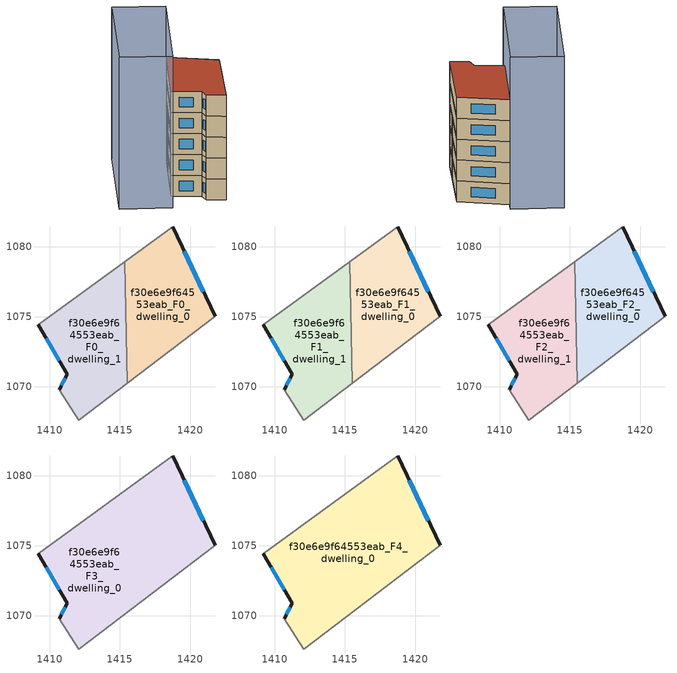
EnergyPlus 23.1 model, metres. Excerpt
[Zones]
f30e6e9f64553eab_F0_dwelling_0
 floor ground (EU_floor_Construction): 1418.77,1081.42 1421.77,1075.02 1415.53,1070.26 1415.35,1078.93 z0
 wall outside (EU_wall_Construction): 1421.77,1075.02 1418.77,1081.42 z0:3
 wall adiabatic (EU_wall_Construction): 1418.77,1081.42 1415.35,1078.93 / 1415.53,1070.26 1421.77,1075.02 z0:3
 wall to f30e6e9f64553eab_F0_dwelling_1 (EU_wall_Construction): 1415.35,1078.93 1415.53,1070.26 z0:3
 window (EU_Window_Construction): 1420.94,1076.78 1419.6,1079.66 z0.83:2.17
f30e6e9f64553eab_F0_dwelling_1
 floor ground (EU_floor_Construction): 1415.35,1078.93 1415.53,1070.26 1412.06,1067.62 1410.66,1069.82 1411.26,1070.92 1409.16,1074.42 z0
 wall outside (EU_wall_Construction): 1409.16,1074.42 1411.26,1070.92 1410.66,1069.82 z0:3
 wall adiabatic (EU_wall_Construction): 1410.66,1069.82 1412.06,1067.62 1415.53,1070.26 / 1415.35,1078.93 1409.16,1074.42 z0:3
 window (EU_Window_Construction): 1411.1,1070.61 1410.83,1070.12 / 1409.74,1073.46 1410.68,1071.88 z0.83:2.17
f30e6e9f64553eab_F1_dwelling_0
 floor to f30e6e9f64553eab_F0_dwelling_0 (EU_floor_Construction): 1418.77,1081.42 1421.77,1075.02 1415.52,1070.26 1415.35,1078.93 z3
 wall outside (EU_wall_Construction): 1421.77,1075.02 1418.77,1081.42 z3:6
 wall adiabatic (EU_wall_Construction): 1418.77,1081.42 1415.35,1078.93 / 1415.53,1070.26 1421.77,1075.02 z3:6
 wall to f30e6e9f64553eab_F1_dwelling_1 (EU_wall_Construction): 1415.35,1078.93 1415.53,1070.26 z3:6
 window (EU_Window_Construction): 1420.94,1076.78 1419.6,1079.66 z3.83:5.17
f30e6e9f64553eab_F1_dwelling_1
 floor to f30e6e9f64553eab_F0_dwelling_1 (EU_floor_Construction): 1415.35,1078.93 1415.52,1070.26 1412.06,1067.62 1410.66,1069.82 1411.26,1070.92 1409.16,1074.42 z3
 wall outside (EU_wall_Construction): 1409.16,1074.42 1411.26,1070.92 1410.66,1069.82 z3:6
 wall adiabatic (EU_wall_Construction): 1410.66,1069.82 1412.06,1067.62 1415.53,1070.26 / 1415.35,1078.93 1409.16,1074.42 z3:6
 window (EU_Window_Construction): 1411.1,1070.61 1410.83,1070.12 / 1409.74,1073.46 1410.68,1071.88 z3.83:5.17
f30e6e9f64553eab_F2_dwelling_0
 floor to f30e6e9f64553eab_F1_dwelling_0 (EU_floor_Construction): 1418.77,1081.42 1421.77,1075.02 1415.52,1070.26 1415.35,1078.93 z6
 wall outside (EU_wall_Construction): 1421.77,1075.02 1418.77,1081.42 z6:9
 wall adiabatic (EU_wall_Construction): 1418.77,1081.42 1415.35,1078.93 / 1415.53,1070.26 1421.77,1075.02 z6:9
 wall to f30e6e9f64553eab_F2_dwelling_1 (EU_wall_Construction): 1415.35,1078.93 1415.53,1070.26 z6:9
 window (EU_Window_Construction): 1420.94,1076.78 1419.6,1079.66 z6.83:8.17
f30e6e9f64553eab_F2_dwelling_1
 floor to f30e6e9f64553eab_F1_dwelling_1 (EU_floor_Construction): 1415.35,1078.93 1415.52,1070.26 1412.06,1067.62 1410.66,1069.82 1411.26,1070.92 1409.16,1074.42 z6
 wall outside (EU_wall_Construction): 1409.16,1074.42 1411.26,1070.92 1410.66,1069.82 z6:9
 wall adiabatic (EU_wall_Construction): 1410.66,1069.82 1412.06,1067.62 1415.53,1070.26 / 1415.35,1078.93 1409.16,1074.42 z6:9
 window (EU_Window_Construction): 1411.1,1070.61 1410.83,1070.12 / 1409.74,1073.46 1410.68,1071.88 z6.83:8.17
f30e6e9f64553eab_F3_dwelling_0
 floor to f30e6e9f64553eab_F2_dwelling_0 (EU_floor_Construction): 1418.77,1081.42 1421.77,1075.02 1415.52,1070.26 1415.35,1078.93 z9
 floor to f30e6e9f64553eab_F2_dwelling_1 (EU_floor_Construction): 1415.35,1078.93 1415.52,1070.26 1412.06,1067.62 1410.66,1069.82 1411.26,1070.92 1409.16,1074.42 z9
 wall outside (EU_wall_Construction): 1409.16,1074.42 1411.26,1070.92 1410.66,1069.82 / 1421.77,1075.02 1418.77,1081.42 z9:12
 wall adiabatic (EU_wall_Construction): 1410.66,1069.82 1412.06,1067.62 1421.77,1075.02 / 1418.77,1081.42 1409.16,1074.42 z9:12
 window (EU_Window_Construction): 1411.1,1070.61 1410.83,1070.12 / 1409.74,1073.46 1410.68,1071.88 / 1420.94,1076.78 1419.6,1079.66 z9.83:11.17
f30e6e9f64553eab_F4_dwelling_0
 floor to f30e6e9f64553eab_F3_dwelling_0 (EU_floor_Construction): 1418.77,1081.42 1421.77,1075.02 1412.06,1067.62 1410.66,1069.82 1411.26,1070.92 1409.16,1074.42 z12
 wall outside (EU_wall_Construction): 1409.16,1074.42 1411.26,1070.92 1410.66,1069.82 / 1421.77,1075.02 1418.77,1081.42 z12:15
 wall adiabatic (EU_wall_Construction): 1410.66,1069.82 1412.06,1067.62 1421.77,1075.02 / 1418.77,1081.42 1409.16,1074.42 z12:15
 window (EU_Window_Construction): 1411.1,1070.61 1410.83,1070.12 / 1409.74,1073.46 1410.68,1071.88 / 1420.94,1076.78 1419.6,1079.66 z12.83:14.17
 roof outside (EU_roof_Construction): 1421.77,1075.02 1418.77,1081.42 1409.16,1074.42 1411.26,1070.92 1410.66,1069.82 1412.06,1067.62 z15
shading: 1405.96,1072.03 1401.76,1077.76 / 1401.76,1077.76 1415.77,1088.03 / 1415.77,1088.03 1419.97,1082.3 / 1419.97,1082.3 1405.96,1072.03 z0:21.7
[Building]
EU S2 Campaign: North Axis=0; Terrain=City; Solar Distribution=FullExterior
[Site:Location]
Lyon-Bron: Latitude=45.75; Longitude=5; Time Zone=1; Elevation=198
[SizingPeriod:WeatherFileDays]
AnnualSizingPeriod: Begin Month=1; Begin Day of Month=1; End Month=12; End Day of Month=31; Day of Week for Start Day=Monday; Use Weather File Daylight Saving Period=No; Use Weather File Rain and Snow Indicators=No
[MATERIAL]
EU_InternalMass_Material: Roughness=MediumRough; Thickness=0.1; Conductivity=1; Density=1800; Specific Heat=900; Thermal Absorptance=0.9; Solar Absorptance=0.7; Visible Absorptance=0.7
[MATERIAL:NOMASS] Roughness=MediumRough; Thermal Absorptance=0.9; Solar Absorptance=0.7; Visible Absorptance=0.7
Name | Thermal Resistance
EU_wall_NoMass | 0.87146
EU_roof_NoMass | 0.842276
EU_floor_NoMass | 0.496999
[WINDOWMATERIAL:SIMPLEGLAZINGSYSTEM]
EU_Window_SimpleGlazing: UFactor=2.2525; Solar Heat Gain Coefficient=0.76; Visible Transmittance=0.76
[CONSTRUCTION]
EU_wall_Construction: EU_wall_NoMass
EU_roof_Construction: EU_roof_NoMass
EU_floor_Construction: EU_floor_NoMass
EU_Window_Construction: EU_Window_SimpleGlazing
EU_InternalMass_Construction: EU_InternalMass_Material
[ZONE] Type=1; Multiplier=1; Ceiling Height=autocalculate; Floor Area=autocalculate; Part of Total Floor Area=Yes
Name | Volume
f30e6e9f64553eab_F0_dwelling_0; f30e6e9f64553eab_F1_dwelling_0; f30e6e9f64553eab_F2_dwelling_0 | 126.616
f30e6e9f64553eab_F3_dwelling_0 | 253.228
f30e6e9f64553eab_F4_dwelling_0 | 253.239
f30e6e9f64553eab_F0_dwelling_1; f30e6e9f64553eab_F1_dwelling_1; f30e6e9f64553eab_F2_dwelling_1 | 126.617
[INTERNALMASS] Construction=EU_InternalMass_Construction
Name | Zone or ZoneList | Surface Area
f30e6e9f64553eab_F0_dwelling_0_EU_InternalMass | f30e6e9f64553eab_F0_dwelling_0 | 42.2052
f30e6e9f64553eab_F0_dwelling_1_EU_InternalMass | f30e6e9f64553eab_F0_dwelling_1 | 42.2058
f30e6e9f64553eab_F1_dwelling_0_EU_InternalMass | f30e6e9f64553eab_F1_dwelling_0 | 42.2052
f30e6e9f64553eab_F1_dwelling_1_EU_InternalMass | f30e6e9f64553eab_F1_dwelling_1 | 42.2058
f30e6e9f64553eab_F2_dwelling_0_EU_InternalMass | f30e6e9f64553eab_F2_dwelling_0 | 42.2052
f30e6e9f64553eab_F2_dwelling_1_EU_InternalMass | f30e6e9f64553eab_F2_dwelling_1 | 42.2058
f30e6e9f64553eab_F3_dwelling_0_EU_InternalMass | f30e6e9f64553eab_F3_dwelling_0 | 84.4131
f30e6e9f64553eab_F4_dwelling_0_EU_InternalMass | f30e6e9f64553eab_F4_dwelling_0 | 84.4131
[OTHEREQUIPMENT] Fuel Type=Electricity; Design Level Calculation Method=Watts/Area; Power per Zone Floor Area=1; Fraction Latent=0; Fraction Radiant=0; Fraction Lost=0; Carbon Dioxide Generation Rate=0; EndUse Subcategory=EU_Step8_InternalGains
Name | Zone or ZoneList or Space or SpaceList | Schedule
EU_Step8_InternalGain_f30e6e9f64553eab_F0_dwelling_0_f000 | f30e6e9f64553eab_F0_dwelling_0 | EU_Step8_GainSchedule_f30e6e9f64553eab_F0_dwelling_0_f000
EU_Step8_InternalGain_f30e6e9f64553eab_F0_dwelling_1_f000 | f30e6e9f64553eab_F0_dwelling_1 | EU_Step8_GainSchedule_f30e6e9f64553eab_F0_dwelling_1_f000
EU_Step8_InternalGain_f30e6e9f64553eab_F1_dwelling_0_f000 | f30e6e9f64553eab_F1_dwelling_0 | EU_Step8_GainSchedule_f30e6e9f64553eab_F1_dwelling_0_f000
EU_Step8_InternalGain_f30e6e9f64553eab_F1_dwelling_1_f000 | f30e6e9f64553eab_F1_dwelling_1 | EU_Step8_GainSchedule_f30e6e9f64553eab_F1_dwelling_1_f000
EU_Step8_InternalGain_f30e6e9f64553eab_F2_dwelling_0_f000 | f30e6e9f64553eab_F2_dwelling_0 | EU_Step8_GainSchedule_f30e6e9f64553eab_F2_dwelling_0_f000
EU_Step8_InternalGain_f30e6e9f64553eab_F2_dwelling_1_f000 | f30e6e9f64553eab_F2_dwelling_1 | EU_Step8_GainSchedule_f30e6e9f64553eab_F2_dwelling_1_f000
EU_Step8_InternalGain_f30e6e9f64553eab_F3_dwelling_0_f000 | f30e6e9f64553eab_F3_dwelling_0 | EU_Step8_GainSchedule_f30e6e9f64553eab_F3_dwelling_0_f000
EU_Step8_InternalGain_f30e6e9f64553eab_F4_dwelling_0_f000 | f30e6e9f64553eab_F4_dwelling_0 | EU_Step8_GainSchedule_f30e6e9f64553eab_F4_dwelling_0_f000
[ZONEVENTILATION:DESIGNFLOWRATE] Schedule=EU_AlwaysOn; Design Flow Rate Calculation Method=AirChanges/Hour; Air Changes per Hour=0.425; Ventilation Type=Natural; Fan Pressure Rise=0; Fan Total Efficiency=1; Constant Term Coefficient=1; Temperature Term Coefficient=0; Velocity Term Coefficient=0; Velocity Squared Term Coefficient=0; Minimum Indoor Temperature=-100; Maximum Indoor Temperature=100; Delta Temperature=-100; Minimum Outdoor Temperature=-100; Maximum Outdoor Temperature=100; Maximum Wind Speed=40
Name | Zone or ZoneList or Space or SpaceList
EU_ConstantAir_f30e6e9f64553eab_F0_dwelling_0 | f30e6e9f64553eab_F0_dwelling_0
EU_ConstantAir_f30e6e9f64553eab_F0_dwelling_1 | f30e6e9f64553eab_F0_dwelling_1
EU_ConstantAir_f30e6e9f64553eab_F1_dwelling_0 | f30e6e9f64553eab_F1_dwelling_0
EU_ConstantAir_f30e6e9f64553eab_F1_dwelling_1 | f30e6e9f64553eab_F1_dwelling_1
EU_ConstantAir_f30e6e9f64553eab_F2_dwelling_0 | f30e6e9f64553eab_F2_dwelling_0
EU_ConstantAir_f30e6e9f64553eab_F2_dwelling_1 | f30e6e9f64553eab_F2_dwelling_1
EU_ConstantAir_f30e6e9f64553eab_F3_dwelling_0 | f30e6e9f64553eab_F3_dwelling_0
EU_ConstantAir_f30e6e9f64553eab_F4_dwelling_0 | f30e6e9f64553eab_F4_dwelling_0
[HVACTEMPLATE:THERMOSTAT] Constant Heating Setpoint=20; Constant Cooling Setpoint=50
EU_HeatOnly_f30e6e9f64553eab_F0_dwelling_0; EU_HeatOnly_f30e6e9f64553eab_F0_dwelling_1; EU_HeatOnly_f30e6e9f64553eab_F1_dwelling_0; EU_HeatOnly_f30e6e9f64553eab_F1_dwelling_1; EU_HeatOnly_f30e6e9f64553eab_F2_dwelling_0; EU_HeatOnly_f30e6e9f64553eab_F2_dwelling_1; EU_HeatOnly_f30e6e9f64553eab_F3_dwelling_0; EU_HeatOnly_f30e6e9f64553eab_F4_dwelling_0
[HVACTEMPLATE:ZONE:IDEALLOADSAIRSYSTEM] System Availability Schedule=EU_AlwaysOn; Maximum Heating Supply Air Temperature=50; Minimum Cooling Supply Air Temperature=13; Maximum Heating Supply Air Humidity Ratio=0.0156; Minimum Cooling Supply Air Humidity Ratio=0.0077; Heating Limit=NoLimit; Cooling Limit=NoLimit; Heating Availability Schedule=EU_AlwaysOn; Cooling Availability Schedule=EU_CoolingOff; Dehumidification Control Type=ConstantSensibleHeatRatio; Cooling Sensible Heat Ratio=0.7; Dehumidification Setpoint=60; Humidification Control Type=None; Humidification Setpoint=30; Outdoor Air Method=None; Outdoor Air Flow Rate per Person=0.00944; Outdoor Air Flow Rate per Zone Floor Area=0; Outdoor Air Flow Rate per Zone=0; Demand Controlled Ventilation Type=None; Outdoor Air Economizer Type=NoEconomizer; Heat Recovery Type=None; Sensible Heat Recovery Effectiveness=0.7; Latent Heat Recovery Effectiveness=0.65
Name | Template Thermostat
f30e6e9f64553eab_F0_dwelling_0 | EU_HeatOnly_f30e6e9f64553eab_F0_dwelling_0
f30e6e9f64553eab_F0_dwelling_1 | EU_HeatOnly_f30e6e9f64553eab_F0_dwelling_1
f30e6e9f64553eab_F1_dwelling_0 | EU_HeatOnly_f30e6e9f64553eab_F1_dwelling_0
f30e6e9f64553eab_F1_dwelling_1 | EU_HeatOnly_f30e6e9f64553eab_F1_dwelling_1
f30e6e9f64553eab_F2_dwelling_0 | EU_HeatOnly_f30e6e9f64553eab_F2_dwelling_0
f30e6e9f64553eab_F2_dwelling_1 | EU_HeatOnly_f30e6e9f64553eab_F2_dwelling_1
f30e6e9f64553eab_F3_dwelling_0 | EU_HeatOnly_f30e6e9f64553eab_F3_dwelling_0
f30e6e9f64553eab_F4_dwelling_0 | EU_HeatOnly_f30e6e9f64553eab_F4_dwelling_0
[SIZING:ZONE] Zone Cooling Design Supply Air Temperature Input Method=SupplyAirTemperature; Zone Cooling Design Supply Air Temperature=13; Zone Heating Design Supply Air Temperature Input Method=SupplyAirTemperature; Zone Heating Design Supply Air Temperature=50; Zone Cooling Design Supply Air Humidity Ratio=0.008; Zone Heating Design Supply Air Humidity Ratio=0.008; Cooling Design Air Flow Method=DesignDay; Cooling Design Air Flow Rate=0; Cooling Minimum Air Flow per Zone Floor Area=0.000762; Cooling Minimum Air Flow=0; Cooling Minimum Air Flow Fraction=0.2; Heating Design Air Flow Method=DesignDay; Heating Design Air Flow Rate=0; Heating Maximum Air Flow per Zone Floor Area=0.002032; Heating Maximum Air Flow=0.141576; Heating Maximum Air Flow Fraction=0.3; Account for Dedicated Outdoor Air System=No; Dedicated Outdoor Air System Control Strategy=NeutralSupplyAir; Dedicated Outdoor Air Low Setpoint Temperature for Design=autosize; Dedicated Outdoor Air High Setpoint Temperature for Design=autosize; Zone Load Sizing Method=Sensible Load Only No Latent Load; Zone Latent Cooling Design Supply Air Humidity Ratio Input Method=HumidityRatioDifference; Zone Cooling Design Supply Air Humidity Ratio Difference=0.005; Zone Latent Heating Design Supply Air Humidity Ratio Input Method=HumidityRatioDifference; Zone Humidification Design Supply Air Humidity Ratio Difference=0.005
f30e6e9f64553eab_F0_dwelling_0; f30e6e9f64553eab_F0_dwelling_1; f30e6e9f64553eab_F1_dwelling_0; f30e6e9f64553eab_F1_dwelling_1; f30e6e9f64553eab_F2_dwelling_0; f30e6e9f64553eab_F2_dwelling_1; f30e6e9f64553eab_F3_dwelling_0; f30e6e9f64553eab_F4_dwelling_0
[SCHEDULE:CONSTANT]
Name | Hourly Value
EU_AlwaysOn | 1
EU_CoolingOff | 0
[SCHEDULE:FILE] Column Number=1; Rows to Skip at Top=0; Number of Hours of Data=8760; Column Separator=Comma; Interpolate to Timestep=No; Minutes per Item=60; Adjust Schedule for Daylight Savings=Yes
Name | File
EU_Step8_GainSchedule_f30e6e9f64553eab_F0_dwelling_0_f000 | ../../schedules/f30e6e9f64553eab/f30e6e9f64553eab_F0_dwelling_0_f000_gain.csv
EU_Step8_GainSchedule_f30e6e9f64553eab_F0_dwelling_1_f000 | ../../schedules/f30e6e9f64553eab/f30e6e9f64553eab_F0_dwelling_1_f000_gain.csv
EU_Step8_GainSchedule_f30e6e9f64553eab_F1_dwelling_0_f000 | ../../schedules/f30e6e9f64553eab/f30e6e9f64553eab_F1_dwelling_0_f000_gain.csv
EU_Step8_GainSchedule_f30e6e9f64553eab_F1_dwelling_1_f000 | ../../schedules/f30e6e9f64553eab/f30e6e9f64553eab_F1_dwelling_1_f000_gain.csv
EU_Step8_GainSchedule_f30e6e9f64553eab_F2_dwelling_0_f000 | ../../schedules/f30e6e9f64553eab/f30e6e9f64553eab_F2_dwelling_0_f000_gain.csv
EU_Step8_GainSchedule_f30e6e9f64553eab_F2_dwelling_1_f000 | ../../schedules/f30e6e9f64553eab/f30e6e9f64553eab_F2_dwelling_1_f000_gain.csv
EU_Step8_GainSchedule_f30e6e9f64553eab_F3_dwelling_0_f000 | ../../schedules/f30e6e9f64553eab/f30e6e9f64553eab_F3_dwelling_0_f000_gain.csv
EU_Step8_GainSchedule_f30e6e9f64553eab_F4_dwelling_0_f000 | ../../schedules/f30e6e9f64553eab/f30e6e9f64553eab_F4_dwelling_0_f000_gain.csv
